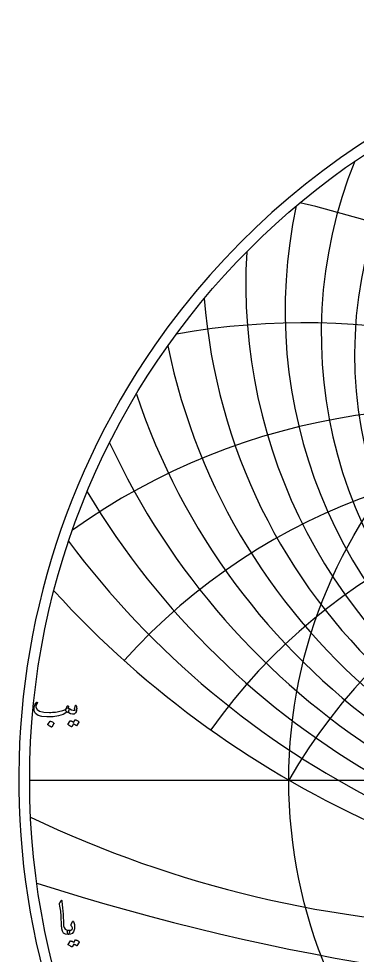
# Model space of a CAD drawing. Header units: millimetres. Extents: x -74 to 74, y -74 to 75.
# Drawn here: x -73.5 to -40.8, y -16.9 to 73.5 of the extents above; entities that cross this region are included whole.
import ezdxf

# ---------------------------------------------------------------- set-up
doc = ezdxf.new("R2010")
doc.units = ezdxf.units.MM
for name, color, linetype in [('CUT_OUTER', 1, 'Continuous'), ('ENGRAVE', 7, 'Continuous'), ('ENGRAVE_FINE', 8, 'Continuous'), ('TEXT', 5, 'Continuous')]:
    doc.layers.add(name, color=color, linetype=linetype)

msp = doc.modelspace()

# ---------------------------------------------------------------- linework, layer by layer
at = {"layer": 'CUT_OUTER'}
for centre, radius, start, end in [((-0.0002, -0.0002), 73.5074, 145.195103, 87.803182), ((-0.0008, 0.0009), 73.5063, 92.196033, 145.195536)]:
    msp.add_arc(centre, radius, start, end, dxfattribs=at)
at = {"layer": 'ENGRAVE'}
msp.add_lwpolyline([(-72.45, 0), (72.45, 0)], dxfattribs=at)
for radius in [72.45, 47.425]:
    msp.add_circle((0, 0), radius, dxfattribs=at)
for centre, radius, start, end in [((0, 41.0713), 41.0713, 146.229962, 33.770038), ((0, 54.1252), 60.3689, 191.697587, 348.302413), ((0, -27.3808), 54.7617, 30, 150), ((0, -27.3808), 54.7617, 30, 150), ((0, 82.1425), 94.85, 222.338487, 317.661513), ((-25.4275, 94.8969), 109.0922, 244.518396, 268.848651)]:
    msp.add_arc(centre, radius, start, end, dxfattribs=at)
at = {"layer": 'ENGRAVE_FINE'}
for centre, radius, start, end in [((0, 43.0521), 44.2939, 157.921197, 22.078803), ((0, 45.2957), 47.7811, 167.806282, 12.193718), ((-65.2624, -27.3808), 85.194, 11.140372, 77.171494), ((-65.2624, -27.3808), 85.194, 11.140372, 77.171494), ((0, 47.8481), 51.5805, 176.527025, 3.472975), ((0, 50.7669), 55.7514, 184.422486, 355.577514), ((-45.9505, -27.3808), 71.4863, 14.244026, 99.935714), ((-45.9505, -27.3808), 71.4863, 14.244026, 99.935714), ((0, 58.0175), 65.5289, 198.487195, 341.512805), ((-31.6167, -27.3808), 63.2333, 17.587954, 125.482575), ((-31.6167, -27.3808), 63.2333, 17.587954, 125.482575), ((0, 62.5672), 71.3569, 204.885451, 335.114549), ((-19.9316, -27.3808), 58.2762, 21.252599, 138.119191), ((-19.9316, -27.3808), 58.2762, 21.252599, 138.119191), ((-9.656, -27.3808), 55.6065, 25.342886, 144.580376), ((-9.656, -27.3808), 55.6065, 25.342886, 144.580376), ((0, 67.9393), 78.0198, 210.960954, 329.039046), ((0, 74.3592), 85.7449, 216.765345, 323.234655), ((0, 215.0519), 236.1669, 252.309853, 287.690147)]:
    msp.add_arc(centre, radius, start, end, dxfattribs=at)
at = {"layer": 'TEXT'}
for points in [[(-68.7341, 6.949), (-68.7297, 6.9467), (-68.7255, 6.9445), (-68.7217, 6.9422), (-68.7181, 6.9399), (-68.7145, 6.9373), (-68.7107, 6.9342), (-68.7065, 6.9305), (-68.7021, 6.9262), (-68.6652, 6.8828), (-68.6507, 6.8211), (-68.6584, 6.7411), (-68.6884, 6.6428), (-68.7161, 6.5831), (-68.7444, 6.5457), (-68.7732, 6.5306), (-68.8026, 6.5377), (-68.8175, 6.5448), (-68.8301, 6.548), (-68.8403, 6.5471), (-68.8483, 6.5423), (-69.2231, 6.3372), (-69.671, 6.1926), (-70.192, 6.1087), (-70.7862, 6.0852), (-71.2666, 6.1264), (-71.6294, 6.2361), (-71.8745, 6.4143), (-72.0019, 6.6611), (-72.0216, 6.7776), (-72.0259, 6.8942), (-72.0147, 7.0107), (-71.9882, 7.1273), (-71.9519, 7.2304), (-71.907, 7.3249), (-71.8536, 7.4109), (-71.7916, 7.4883), (-71.7799, 7.498), (-71.7676, 7.5043), (-71.7548, 7.5072), (-71.7414, 7.5066), (-71.7288, 7.5012), (-71.7185, 7.494), (-71.7105, 7.4852), (-71.7048, 7.4746), (-71.7022, 7.4643), (-71.7037, 7.4518), (-71.7091, 7.4369), (-71.7185, 7.4198), (-71.7848, 7.3227), (-71.8282, 7.2278), (-71.8488, 7.1353), (-71.8465, 7.045), (-71.7379, 6.8188), (-71.4854, 6.6565), (-71.0889, 6.5583), (-70.5485, 6.524), (-70.4001, 6.5263), (-70.252, 6.5331), (-70.1042, 6.5446), (-69.9567, 6.5606), (-69.8103, 6.5811), (-69.6659, 6.6063), (-69.5235, 6.636), (-69.3831, 6.6702), (-69.2468, 6.7091), (-69.1351, 6.7479), (-69.048, 6.7868), (-68.9855, 6.8256), (-68.9613, 6.8462), (-68.9392, 6.8713), (-68.919, 6.901), (-68.9009, 6.9353), (-68.8839, 6.9736), (-68.8672, 7.0153), (-68.8508, 7.0604), (-68.8346, 7.109), (-68.8284, 7.1238), (-68.8186, 7.1364), (-68.8055, 7.1467), (-68.7889, 7.1547), (-68.7712, 7.159), (-68.7547, 7.1581), (-68.7392, 7.1521), (-68.7249, 7.141), (-68.7135, 7.1256), (-68.7067, 7.1067), (-68.7044, 7.0844), (-68.7067, 7.0587)], [(-68.8712, 6.5834), (-68.9209, 6.6305), (-68.9466, 6.6897), (-68.9483, 6.7608), (-68.926, 6.8439), (-68.8778, 6.9185), (-68.8335, 6.9639), (-68.7932, 6.9802), (-68.7569, 6.9673), (-68.5856, 6.8539), (-68.4142, 6.7742), (-68.2428, 6.7282), (-68.0714, 6.7159), (-68.0654, 6.7171), (-68.0611, 6.7205), (-68.0585, 6.7262), (-68.0577, 6.7342), (-68.062, 6.7494), (-68.0748, 6.7719), (-68.0962, 6.8019), (-68.1262, 6.8393), (-68.1319, 6.8508), (-68.1354, 6.8622), (-68.1365, 6.8736), (-68.1354, 6.885), (-68.0257, 7.2004), (-68.0205, 7.2124), (-68.0143, 7.221), (-68.0068, 7.2261), (-67.9983, 7.2278), (-67.9897, 7.2264), (-67.9823, 7.2221), (-67.976, 7.215), (-67.9708, 7.205), (-67.9366, 7.1024), (-67.916, 7.0005), (-67.9091, 6.899), (-67.916, 6.7982), (-67.9383, 6.6728), (-67.9686, 6.5708), (-68.0068, 6.4923), (-68.0531, 6.4372), (-68.0882, 6.4069), (-68.1205, 6.3846), (-68.1499, 6.3703), (-68.1765, 6.364), (-68.3296, 6.3606), (-68.4964, 6.396), (-68.677, 6.4703), (-68.8712, 6.5834)], [(-70.4662, 5.6785), (-70.4605, 5.6842), (-70.4525, 5.6876), (-70.4422, 5.6888), (-70.4297, 5.6876), (-70.3408, 5.6516), (-70.2571, 5.6076), (-70.1786, 5.5557), (-70.1052, 5.4957), (-70.098, 5.4865), (-70.0949, 5.4774), (-70.0958, 5.4682), (-70.1006, 5.4591), (-70.3154, 5.1118), (-70.3234, 5.1035), (-70.3337, 5.1015), (-70.3463, 5.1058), (-70.3611, 5.1163), (-70.374, 5.1255), (-70.3943, 5.1392), (-70.422, 5.1575), (-70.4571, 5.1803), (-70.5002, 5.2077), (-70.5519, 5.2397), (-70.6122, 5.2763), (-70.681, 5.3174), (-70.6902, 5.3243), (-70.6948, 5.3311), (-70.6948, 5.338), (-70.6902, 5.3449)], [(-68.0577, 5.8065), (-68.052, 5.8122), (-68.044, 5.8156), (-68.0337, 5.8167), (-68.0211, 5.8156), (-67.9761, 5.7987), (-67.9326, 5.7802), (-67.8904, 5.7599), (-67.8497, 5.7379), (-67.8102, 5.7139), (-67.7715, 5.6876), (-67.7336, 5.6591), (-67.6966, 5.6282), (-67.6895, 5.6188), (-67.6863, 5.6088), (-67.6872, 5.5982), (-67.6921, 5.5871), (-67.9114, 5.2397), (-67.9174, 5.2352), (-67.9263, 5.2352), (-67.938, 5.2397), (-67.9526, 5.2489), (-67.9626, 5.2573), (-67.9788, 5.2689), (-68.0014, 5.2836), (-68.0303, 5.3014), (-68.0657, 5.3227), (-68.108, 5.3477), (-68.1571, 5.3764), (-68.2131, 5.4088), (-68.3867, 5.1392), (-68.3947, 5.1309), (-68.405, 5.1289), (-68.4176, 5.1332), (-68.4324, 5.1438), (-68.4453, 5.1529), (-68.4656, 5.1666), (-68.4933, 5.1849), (-68.5284, 5.2077), (-68.5716, 5.2352), (-68.6233, 5.2672), (-68.6835, 5.3037), (-68.7524, 5.3449), (-68.7595, 5.3517), (-68.7627, 5.3586), (-68.7618, 5.3654), (-68.7569, 5.3723), (-68.533, 5.7059), (-68.5273, 5.7116), (-68.5193, 5.715), (-68.509, 5.7162), (-68.4964, 5.715), (-68.4582, 5.7026), (-68.421, 5.6882), (-68.385, 5.6718), (-68.3502, 5.6533), (-68.3165, 5.6332), (-68.2839, 5.6116), (-68.2525, 5.5886), (-68.2222, 5.5642)], [(-69.4045, -11.621), (-69.3956, -11.6073), (-69.3873, -11.5982), (-69.3796, -11.5936), (-69.3725, -11.5936), (-69.3616, -11.5996), (-69.3519, -11.6176), (-69.3433, -11.6476), (-69.3359, -11.6896), (-69.2982, -12.0309), (-69.2674, -12.3465), (-69.2434, -12.6365), (-69.2262, -12.9007), (-69.2152, -13.1266), (-69.2051, -13.3292), (-69.1958, -13.5083), (-69.1874, -13.6639), (-69.1801, -13.7962), (-69.1742, -13.905), (-69.1698, -13.9904), (-69.1668, -14.0524), (-69.1263, -14.2381), (-69.0366, -14.3746), (-68.8977, -14.462), (-68.7098, -14.5003), (-68.6575, -14.514), (-68.6241, -14.546), (-68.6095, -14.5963), (-68.6138, -14.6648), (-68.6352, -14.7728), (-68.6584, -14.8499), (-68.6832, -14.8962), (-68.7098, -14.9116), (-68.9743, -14.8768), (-69.1691, -14.7722), (-69.2942, -14.598), (-69.3496, -14.3541), (-69.3583, -14.2374), (-69.3662, -14.1204), (-69.3732, -14.0031), (-69.3793, -13.8856), (-69.3849, -13.7678), (-69.3902, -13.6497), (-69.3952, -13.5313), (-69.3999, -13.4126), (-69.4085, -13.1862), (-69.4205, -12.9824), (-69.4359, -12.8012), (-69.4547, -12.6425), (-69.477, -12.4901), (-69.5027, -12.3277), (-69.5319, -12.1553), (-69.5644, -11.9729), (-69.5687, -11.9401), (-69.5679, -11.9101), (-69.5619, -11.8829), (-69.5507, -11.8587)], [(-68.4356, -13.9473), (-68.3076, -13.6639), (-68.2887, -13.6328), (-68.2687, -13.6217), (-68.2476, -13.6305), (-68.2253, -13.6594), (-68.1842, -13.7458), (-68.1522, -13.8359), (-68.1294, -13.9297), (-68.1156, -14.0273), (-68.1114, -14.1291), (-68.1168, -14.2358), (-68.1319, -14.3474), (-68.1568, -14.4638), (-68.2325, -14.6597), (-68.3499, -14.7997), (-68.509, -14.8836), (-68.7098, -14.9116), (-68.7329, -14.8971), (-68.7566, -14.8534), (-68.7809, -14.7805), (-68.8058, -14.6786), (-68.8129, -14.624), (-68.8115, -14.5792), (-68.8015, -14.544), (-68.7829, -14.5186), (-68.7681, -14.5089), (-68.7509, -14.5026), (-68.7315, -14.4997), (-68.7098, -14.5003), (-68.5832, -14.4963), (-68.4733, -14.4706), (-68.3799, -14.4232), (-68.303, -14.3541), (-68.2996, -14.3486), (-68.2985, -14.3415), (-68.2996, -14.3326), (-68.303, -14.3221), (-68.321, -14.2575), (-68.3476, -14.1918), (-68.3827, -14.125), (-68.4264, -14.057), (-68.4407, -14.0313), (-68.447, -14.0044), (-68.4453, -13.9764), (-68.4356, -13.9473)], [(-68.0288, -15.4281), (-68.0231, -15.4224), (-68.0151, -15.4189), (-68.0048, -15.4178), (-67.9922, -15.4189), (-67.9473, -15.4358), (-67.9037, -15.4544), (-67.8616, -15.4746), (-67.8209, -15.4966), (-67.7813, -15.5206), (-67.7426, -15.5469), (-67.7047, -15.5755), (-67.6677, -15.6063), (-67.6606, -15.6158), (-67.6575, -15.6258), (-67.6583, -15.6363), (-67.6632, -15.6475), (-67.8826, -15.9948), (-67.8886, -15.9994), (-67.8974, -15.9994), (-67.9091, -15.9948), (-67.9237, -15.9857), (-67.9337, -15.9772), (-67.95, -15.9657), (-67.9725, -15.951), (-68.0014, -15.9331), (-68.0368, -15.9118), (-68.0791, -15.8868), (-68.1282, -15.8581), (-68.1842, -15.8257), (-68.3579, -16.0954), (-68.3659, -16.1036), (-68.3761, -16.1056), (-68.3887, -16.1014), (-68.4036, -16.0908), (-68.4164, -16.0816), (-68.4367, -16.0679), (-68.4644, -16.0497), (-68.4995, -16.0268), (-68.5427, -15.9994), (-68.5944, -15.9674), (-68.6547, -15.9308), (-68.7235, -15.8897), (-68.7306, -15.8828), (-68.7338, -15.876), (-68.7329, -15.8691), (-68.7281, -15.8623), (-68.5041, -15.5286), (-68.4984, -15.5229), (-68.4904, -15.5195), (-68.4801, -15.5184), (-68.4676, -15.5195), (-68.4293, -15.5319), (-68.3921, -15.5463), (-68.3562, -15.5628), (-68.3213, -15.5812), (-68.2876, -15.6013), (-68.255, -15.6229), (-68.2236, -15.6459), (-68.1933, -15.6703)]]:
    msp.add_lwpolyline(points, close=True, dxfattribs=at)

doc.saveas('drawing.dxf')
